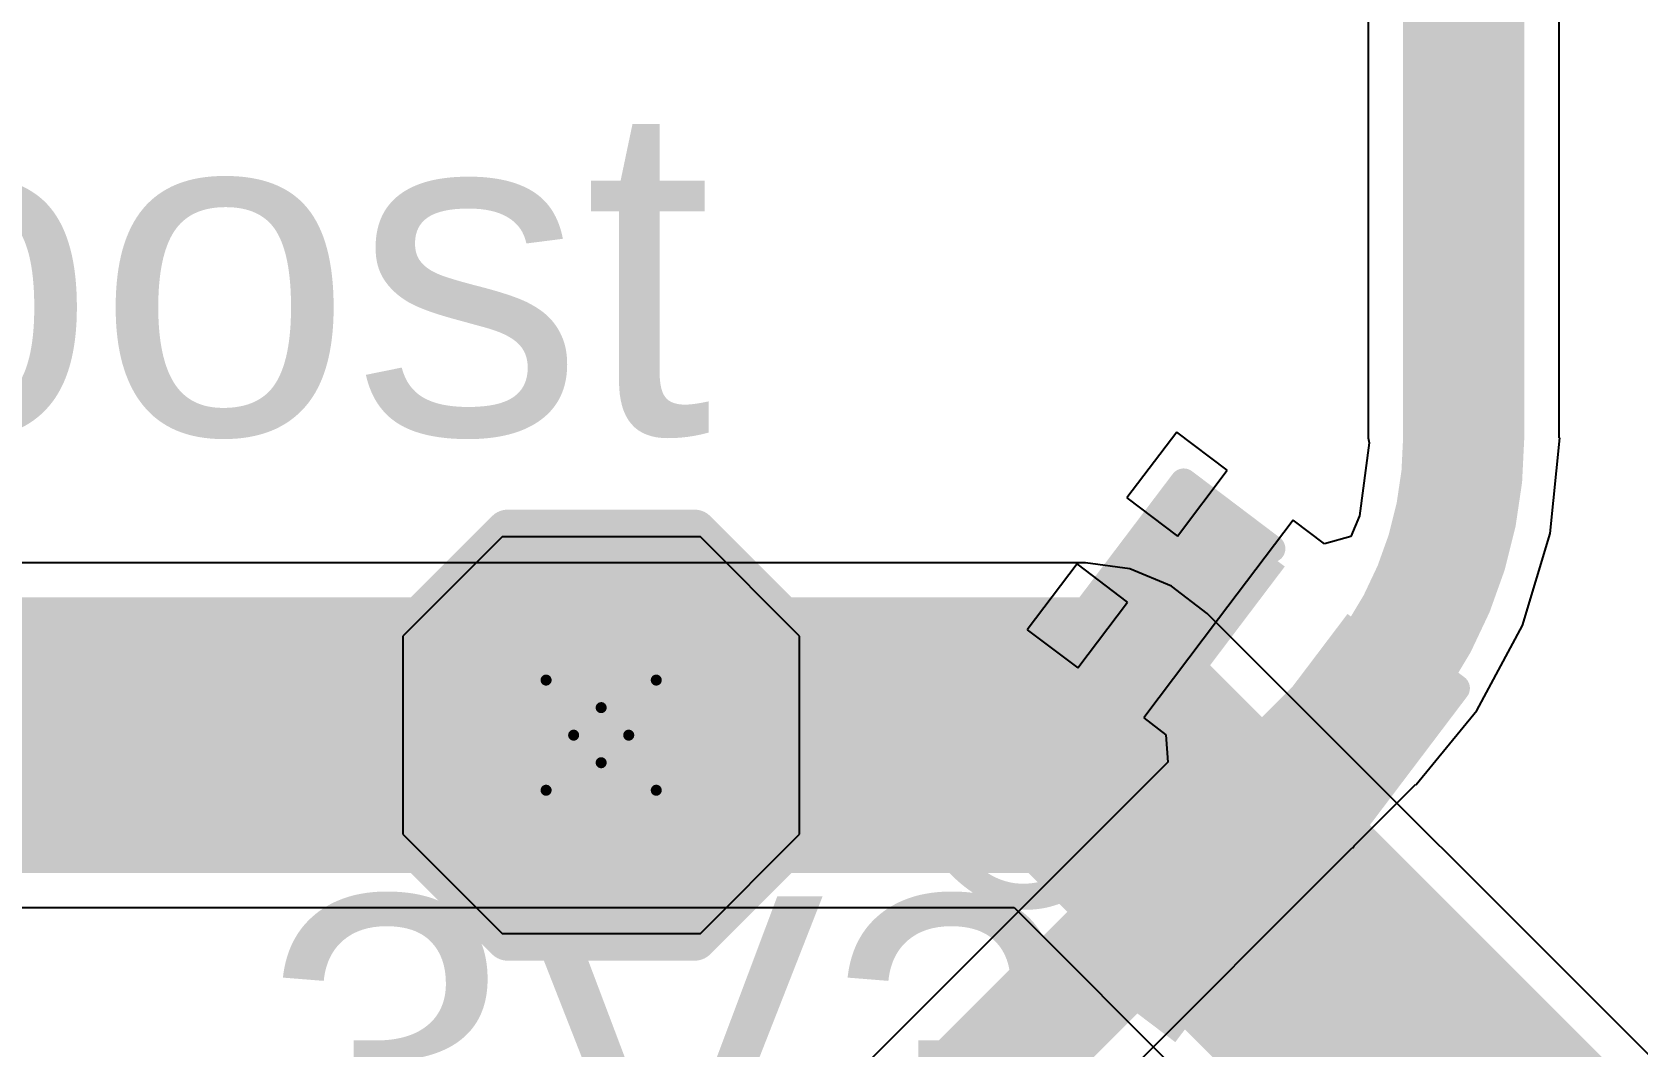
# Model space of a CAD drawing. Header units: millimetres. Extents: x -2 to 282, y -53 to 22.
# Drawn here: x 36.19 to 43.6, y -3.09 to 1.59 of the extents above; entities that cross this region are included whole.
import ezdxf

# ---------------------------------------------------------------- set-up
doc = ezdxf.new("R2010")
doc.units = ezdxf.units.MM
for name, color, linetype in [('BottomLayer', 5, 'Continuous'), ('DrillDrawing', 1, 'Continuous'), ('Mechanical1', 6, 'Continuous'), ('Mechanical2', 216, 'Continuous'), ('TopLayer', 1, 'Continuous'), ('TopOverlay', 2, 'Continuous'), ('TopPaste', 8, 'Continuous'), ('TopSolder', 216, 'Continuous'), ('ViaHoleLayer', 16, 'Continuous')]:
    doc.layers.add(name, color=color, linetype=linetype)
doc.styles.add('Arial', font='', dxfattribs={"height": 0.2})
doc.styles.get('Arial').set_extended_font_data('Arial')

# ---------------------------------------------------------------- blocks, each defined once
blk = doc.blocks.new('T__________57')
at = {"layer": 'TopLayer'}
blk.add_hatch(color=1, dxfattribs=at).paths.add_polyline_path([(0.381, 0.762), (-0.381, 0.762), (-0.762, 0.381), (-0.762, -0.381), (-0.381, -0.762), (0.381, -0.762), (0.762, -0.381), (0.762, 0.381)])
at = {"layer": 'TopPaste'}
blk.add_hatch(color=8, dxfattribs=at).paths.add_polyline_path([(0.381, 0.762), (-0.381, 0.762), (-0.762, 0.381), (-0.762, -0.381), (-0.381, -0.762), (0.381, -0.762), (0.762, -0.381), (0.762, 0.381)])
at = {"layer": 'TopSolder'}
blk.add_hatch(color=216, dxfattribs=at).paths.add_polyline_path([(0.4318, 0.8636), (-0.4318, 0.8636), (-0.8636, 0.4318), (-0.8636, -0.4318), (-0.4318, -0.8636), (0.4318, -0.8636), (0.8636, -0.4318), (0.8636, 0.4318)])
at = {"layer": 'TopOverlay', "const_width": 0.2}
for points in [[(-0.9398, 0.4318), (-0.4318, 0.9398)], [(0.4318, 0.9398), (-0.4318, 0.9398)], [(0.4318, 0.9398), (-0.4318, 0.9398)], [(0.9398, 0.4318), (0.4318, 0.9398)], [(-0.9398, -0.4318), (-0.9398, 0.4318)], [(0.9398, -0.4318), (0.9398, 0.4318)], [(-0.4318, -0.9398), (-0.9398, -0.4318)], [(0.4318, -0.9398), (0.9398, -0.4318)], [(0.4318, -0.9398), (-0.4318, -0.9398)], [(0.4318, -0.9398), (-0.4318, -0.9398)]]:
    blk.add_lwpolyline(points, dxfattribs=at)
at = {"layer": 'TopOverlay', "const_width": 0.1}
for points in [[(-0.4818, 0.9398, 1), (-0.3818, 0.9398, 1)], [(-0.4818, 0.9398, 1), (-0.3818, 0.9398, 1)], [(-0.4818, 0.9398, 1), (-0.3818, 0.9398, 1)], [(0.3818, 0.9398, 1), (0.4818, 0.9398, 1)], [(0.3818, 0.9398, 1), (0.4818, 0.9398, 1)], [(0.3818, 0.9398, 1), (0.4818, 0.9398, 1)], [(-0.9898, 0.4318, 1), (-0.8898, 0.4318, 1)], [(-0.9898, 0.4318, 1), (-0.8898, 0.4318, 1)], [(0.8898, 0.4318, 1), (0.9898, 0.4318, 1)], [(0.8898, 0.4318, 1), (0.9898, 0.4318, 1)], [(-0.9898, -0.4318, 1), (-0.8898, -0.4318, 1)], [(-0.9898, -0.4318, 1), (-0.8898, -0.4318, 1)], [(0.8898, -0.4318, 1), (0.9898, -0.4318, 1)], [(0.8898, -0.4318, 1), (0.9898, -0.4318, 1)], [(-0.4818, -0.9398, 1), (-0.3818, -0.9398, 1)], [(-0.4818, -0.9398, 1), (-0.3818, -0.9398, 1)], [(-0.4818, -0.9398, 1), (-0.3818, -0.9398, 1)], [(0.3818, -0.9398, 1), (0.4818, -0.9398, 1)], [(0.3818, -0.9398, 1), (0.4818, -0.9398, 1)], [(0.3818, -0.9398, 1), (0.4818, -0.9398, 1)]]:
    blk.add_lwpolyline(points, format="xyb", close=True, dxfattribs=at)
blk = doc.blocks.new('C___0402_102')
at = {"layer": 'TopLayer'}
for points in [[(-0.6985, -0.3175), (-0.6985, 0.3175), (-0.2413, 0.3175), (-0.2413, -0.3175)], [(0.2413, -0.3175), (0.2413, 0.3175), (0.6985, 0.3175), (0.6985, -0.3175)]]:
    blk.add_hatch(color=1, dxfattribs=at).paths.add_polyline_path(points)
at = {"layer": 'TopPaste'}
for points in [[(-0.6985, -0.3175), (-0.6985, 0.3175), (-0.2413, 0.3175), (-0.2413, -0.3175)], [(0.2413, -0.3175), (0.2413, 0.3175), (0.6985, 0.3175), (0.6985, -0.3175)]]:
    blk.add_hatch(color=8, dxfattribs=at).paths.add_polyline_path(points)
at = {"layer": 'TopSolder'}
for points in [[(-0.7585, -0.3775), (-0.7585, 0.3775), (-0.1813, 0.3775), (-0.1813, -0.3775)], [(0.1813, -0.3775), (0.1813, 0.3775), (0.7585, 0.3775), (0.7585, -0.3775)]]:
    blk.add_hatch(color=216, dxfattribs=at).paths.add_polyline_path(points)
at = {"layer": 'TopOverlay', "const_width": 0.127}
for points in [[(-0.7874, 0.4064), (-0.7874, -0.4064)], [(-0.2794, 0.4064), (-0.7874, 0.4064)], [(0.7874, 0.4064), (0.2794, 0.4064)], [(0.7874, 0.4064), (0.7874, -0.4064)], [(-0.2794, -0.4064), (-0.7874, -0.4064)], [(0.7874, -0.4064), (0.2794, -0.4064)]]:
    blk.add_lwpolyline(points, dxfattribs=at)
at = {"layer": 'TopOverlay', "const_width": 0.0635}
for points in [[(-0.8191, 0.4064, 1), (-0.7556, 0.4064, 1)], [(-0.8191, 0.4064, 1), (-0.7556, 0.4064, 1)], [(-0.3111, 0.4064, 1), (-0.2477, 0.4064, 1)], [(0.2477, 0.4064, 1), (0.3111, 0.4064, 1)], [(0.7557, 0.4064, 1), (0.8192, 0.4064, 1)], [(0.7557, 0.4064, 1), (0.8192, 0.4064, 1)], [(-0.8192, -0.4064, 1), (-0.7557, -0.4064, 1)], [(-0.8192, -0.4064, 1), (-0.7557, -0.4064, 1)], [(-0.3111, -0.4064, 1), (-0.2477, -0.4064, 1)], [(0.2477, -0.4064, 1), (0.3111, -0.4064, 1)], [(0.7556, -0.4064, 1), (0.8191, -0.4064, 1)], [(0.7556, -0.4064, 1), (0.8191, -0.4064, 1)]]:
    blk.add_lwpolyline(points, format="xyb", close=True, dxfattribs=at)

msp = doc.modelspace()

# ---------------------------------------------------------------- hatches: boundary and pattern name
at = {"layer": 'BottomLayer'}
h = msp.add_hatch(color=5, dxfattribs=at)
edge = h.paths.add_edge_path()
edge.add_arc((38.8183, -1.6522), 0.3, 0, 360)
at = {"layer": 'TopLayer'}
h = msp.add_hatch(color=1, dxfattribs=at)
edge = h.paths.add_edge_path()
edge.add_arc((38.8183, -1.6522), 0.3, 0, 360)
at = {"layer": 'ViaHoleLayer'}
h = msp.add_hatch(color=16, dxfattribs=at)
edge = h.paths.add_edge_path()
edge.add_arc((38.8183, -1.6522), 0.15, 0, 360)

# ---------------------------------------------------------------- linework, layer by layer
at = {"layer": 'BottomLayer'}
for p, q in [((41.051, -0.858), (27.9325, -0.858)), ((41.2565, -0.8851), (41.051, -0.858)), ((41.051, -0.858), (41.051, -0.858)), ((41.4481, -0.9644), (41.2565, -0.8851)), ((41.6126, -1.0906), (41.4481, -0.9644)), ((47.5125, -6.9906), (41.6126, -1.0906)), ((30.6019, -2.4464), (40.722, -2.4464)), ((40.722, -2.4464), (46.1568, -7.8811))]:
    msp.add_line(p, q, dxfattribs=at)
at = {"layer": 'BottomLayer', "const_width": 1.27}
for points in [[(27.9325, -1.6522), (38.8183, -1.6522)], [(38.8183, -1.6522), (41.051, -1.6522)], [(41.051, -1.6522), (46.9509, -7.5521)]]:
    msp.add_lwpolyline(points, dxfattribs=at)
at = {"layer": 'BottomLayer', "const_width": 0.635}
for points in [[(38.5008, -1.6522, 1), (39.1358, -1.6522, 1)], [(38.5008, -1.6522, 1), (39.1358, -1.6522, 1)], [(40.7335, -1.6522, 1), (41.3685, -1.6522, 1)], [(40.7335, -1.6522, 1), (41.3685, -1.6522, 1)]]:
    msp.add_lwpolyline(points, format="xyb", close=True, dxfattribs=at)
at = {"layer": 'DrillDrawing', "const_width": 0.0508}
for points in [[(38.5643, -1.3982), (38.8183, -1.5252)], [(38.5643, -1.3982), (38.6913, -1.6522)], [(38.8183, -1.5252), (39.0723, -1.3982)], [(38.9453, -1.6522), (39.0723, -1.3982)], [(38.5643, -1.9062), (38.6913, -1.6522)], [(38.9453, -1.6522), (39.0723, -1.9062)], [(38.5643, -1.9062), (38.8183, -1.7792)], [(38.8183, -1.7792), (39.0723, -1.9062)]]:
    msp.add_lwpolyline(points, dxfattribs=at)
at = {"layer": 'DrillDrawing', "const_width": 0.0254}
for points in [[(38.5516, -1.3982, 1), (38.577, -1.3982, 1)], [(38.5516, -1.3982, 1), (38.577, -1.3982, 1)], [(39.0596, -1.3982, 1), (39.085, -1.3982, 1)], [(39.0596, -1.3982, 1), (39.085, -1.3982, 1)], [(38.8056, -1.5252, 1), (38.831, -1.5252, 1)], [(38.8056, -1.5252, 1), (38.831, -1.5252, 1)], [(38.6786, -1.6522, 1), (38.704, -1.6522, 1)], [(38.6786, -1.6522, 1), (38.704, -1.6522, 1)], [(38.9326, -1.6522, 1), (38.958, -1.6522, 1)], [(38.9326, -1.6522, 1), (38.958, -1.6522, 1)], [(38.8056, -1.7792, 1), (38.831, -1.7792, 1)], [(38.8056, -1.7792, 1), (38.831, -1.7792, 1)], [(38.5516, -1.9062, 1), (38.577, -1.9062, 1)], [(38.5516, -1.9062, 1), (38.577, -1.9062, 1)], [(39.0596, -1.9062, 1), (39.085, -1.9062, 1)], [(39.0596, -1.9062, 1), (39.085, -1.9062, 1)]]:
    msp.add_lwpolyline(points, format="xyb", close=True, dxfattribs=at)
at = {"layer": 'Mechanical1', "const_width": 0.0127}
msp.add_lwpolyline([(0, 0, -3.218852), (-0.2791, -38.414)], format="xyb", dxfattribs=at)
at = {"layer": 'Mechanical2', "const_width": 0.254}
msp.add_lwpolyline([(50.7662, 5.478, -1.122171), (-0.2945, -38.4375)], format="xyb", dxfattribs=at)
at = {"layer": 'TopLayer'}
for p, q in [((42.3552, 4.1757), (42.3552, -0.2808)), ((43.2357, -0.2808), (43.2357, 4.1757)), ((41.4724, -0.2546), (41.2426, -0.5585)), ((41.7054, -0.4308), (41.4724, -0.2546)), ((42.3552, -0.2808), (42.3598, -0.3039)), ((43.1947, -0.7224), (43.2382, -0.2808)), ((43.2382, -0.2808), (43.2357, -0.2808)), ((42.3598, -0.3039), (42.3155, -0.6401)), ((41.4755, -0.7347), (41.7054, -0.4308)), ((41.2426, -0.5585), (41.4755, -0.7347)), ((42.0092, -0.6606), (41.6645, -1.1164)), ((42.1532, -0.7695), (42.0092, -0.6606)), ((42.3155, -0.6401), (42.2758, -0.7362)), ((38.3611, -0.7378), (37.9039, -1.195)), ((39.2755, -0.7378), (38.3611, -0.7378)), ((39.7327, -1.195), (39.2755, -0.7378)), ((42.2758, -0.7362), (42.1532, -0.7695)), ((43.0659, -1.1471), (43.1947, -0.7224)), ((41.0127, -0.8623), (40.7829, -1.1662)), ((41.2457, -1.0385), (41.0127, -0.8623)), ((41.0159, -1.3424), (41.2457, -1.0385)), ((40.7829, -1.1662), (41.0159, -1.3424)), ((41.6645, -1.1164), (41.3198, -1.5722)), ((42.8567, -1.5384), (43.0659, -1.1471)), ((37.9039, -1.195), (37.9039, -2.1094)), ((39.7327, -2.1094), (39.7327, -1.195)), ((42.6536, -1.7859), (42.8567, -1.5384)), ((41.3198, -1.5722), (41.4225, -1.6499)), ((41.4225, -1.6499), (41.4313, -1.7766)), ((41.4313, -1.7766), (39.6876, -3.5203)), ((42.5762, -1.8802), (42.6536, -1.7859)), ((42.2901, -2.1631), (42.5734, -1.8797)), ((42.5734, -1.8797), (42.5752, -1.8814)), ((42.5752, -1.8814), (42.5762, -1.8802)), ((37.9039, -2.1094), (38.3611, -2.5666)), ((39.2755, -2.5666), (39.7327, -2.1094)), ((40.9759, -3.4773), (42.2812, -2.172)), ((42.2812, -2.172), (42.2826, -2.173)), ((42.2826, -2.173), (42.2901, -2.1631)), ((38.3611, -2.5666), (39.2755, -2.5666))]:
    msp.add_line(p, q, dxfattribs=at)
at = {"layer": 'TopLayer', "const_width": 0.5588}
for points in [[(42.7955, -0.2808), (42.7955, 4.1757)], [(39.9989, -3.8316), (42.2621, -1.5684)]]:
    msp.add_lwpolyline(points, dxfattribs=at)
for points in [[(42.7955, -0.2808, -0.198731), (42.263, -1.5675)], [(42.263, -1.5675, -0.000175), (42.2621, -1.5684)]]:
    msp.add_lwpolyline(points, format="xyb", dxfattribs=at)
at = {"layer": 'TopLayer', "const_width": 0.2794}
for points in [[(42.6558, -0.2808, 1), (42.9352, -0.2808, 1)], [(42.6558, -0.2808, 1), (42.9352, -0.2808, 1)], [(42.1224, -1.5684, 1), (42.4018, -1.5684, 1)], [(42.1224, -1.5684, 1), (42.4018, -1.5684, 1)], [(42.1233, -1.5675, 1), (42.4027, -1.5675, 1)], [(42.1233, -1.5675, 1), (42.4027, -1.5675, 1)]]:
    msp.add_lwpolyline(points, format="xyb", close=True, dxfattribs=at)

# ---------------------------------------------------------------- block references
for name, p, rotation in [('C___0402_102', (41.8874, -1.2849), 142.9), ('T__________57', (38.8183, -1.6522), 270)]:
    msp.add_blockref(name, p, dxfattribs=dict(rotation=rotation))

# ---------------------------------------------------------------- texts
at = {"layer": 'TopOverlay', "style": 'Arial'}
for s, height, rotation, p in [('5V_Boost', 1.524, 360, (30.0986, -0.2653)), ('C19', 1.016, 322.9, (40.074, -2.0152)), ('3V3', 1.524, 360, (37.2447, -3.9199))]:
    msp.add_text(s, height=height, rotation=rotation, dxfattribs=at).set_placement(p)

doc.saveas('drawing.dxf')
